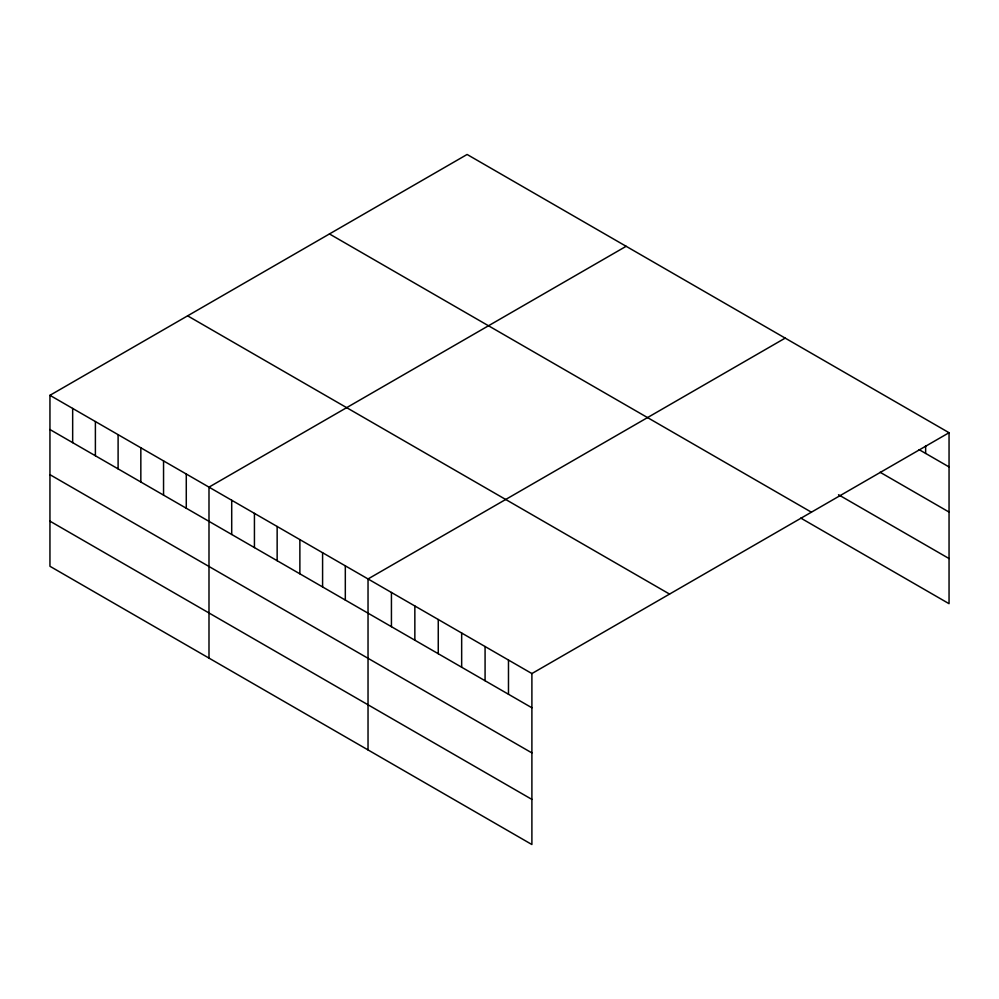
<?xml version="1.0" encoding="UTF-8"?>
<svg xmlns="http://www.w3.org/2000/svg" width="999" height="999" viewBox="0 0 999 999"><rect width="100%" height="100%" fill="white"/><g stroke="black" fill="none" stroke-linecap="round" stroke-linejoin="round"><path stroke-width="1.5" d="M49.95 395.317L531.893 673.563L531.893 844.53L49.95 566.283L49.95 395.317L467.107 154.47L949.05 432.717L949.05 603.683L800.798 518.094M626.148 246.291L208.991 487.137L208.991 658.104M785.189 338.112L368.032 578.958L368.032 749.924M531.893 673.563L949.05 432.717M919.142 449.662L949.05 466.933M880.119 472.265L949.05 512.062M838.511 494.742L949.05 558.553M329.445 233.941L811.388 512.187M187.612 315.834L669.555 594.08M49.95 429.533L531.893 707.779M49.95 474.662L531.893 752.909M49.95 521.153L531.893 799.4M925.636 445.641L925.636 453.421M508.479 660.039L508.479 694.268M485.077 646.528L485.077 680.744M461.663 633.016L461.663 667.232M438.261 619.505L438.261 653.721M414.847 605.981L414.847 640.209M391.433 592.469L391.433 626.685M345.317 565.834L345.317 600.062M322.59 552.722L322.59 586.937M299.875 539.597L299.875 573.826M277.148 526.485L277.148 560.701M254.433 513.374L254.433 547.589M231.706 500.249L231.706 534.465M186.276 474.013L186.276 508.241M163.549 460.901L163.549 495.117M140.834 447.777L140.834 482.005M118.107 434.665L118.107 468.881M95.392 421.553L95.392 455.769M72.665 408.429L72.665 442.644"/></g></svg>
